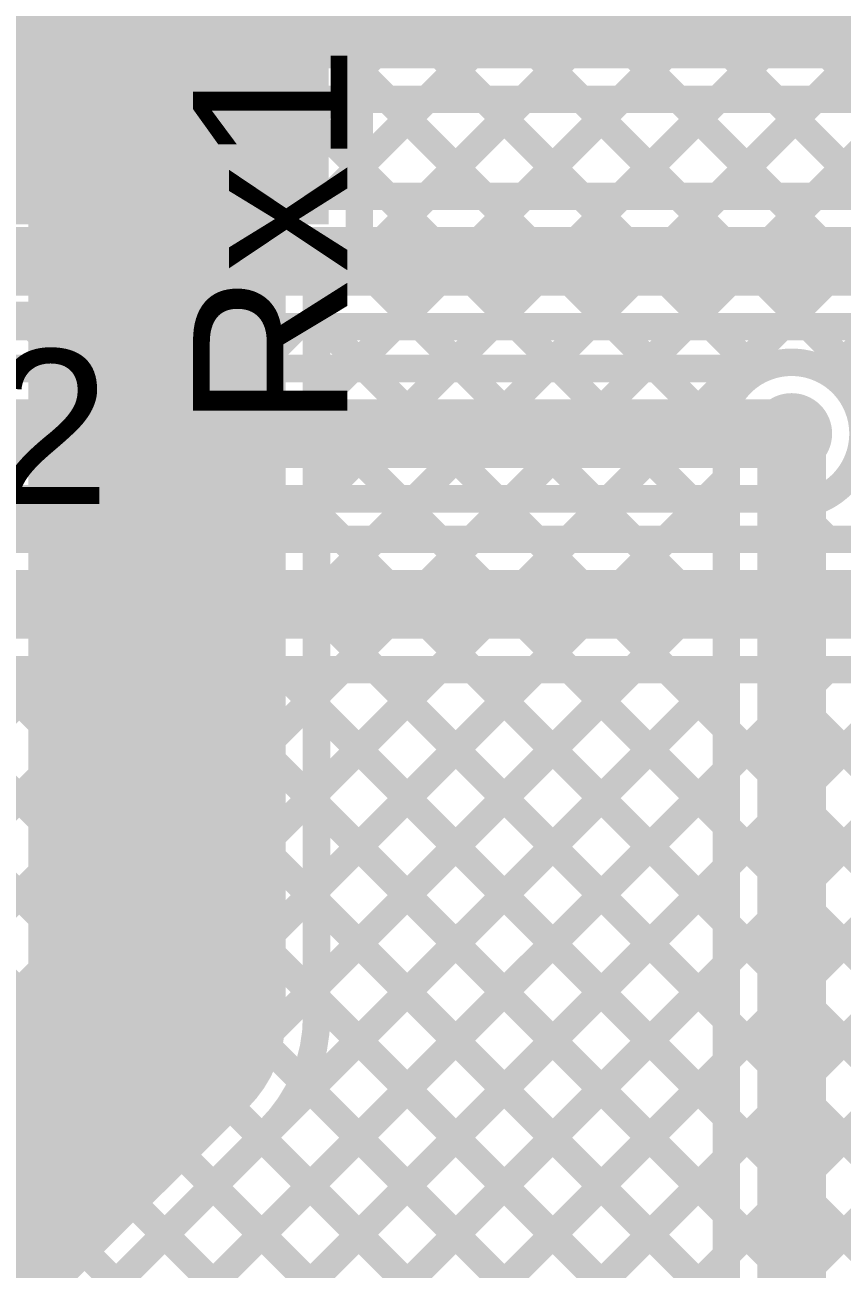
# Model space of a CAD drawing. Header units: millimetres. Extents: x -0.08 to 7.12, y -0.08 to 3.98.
# Drawn here: x 4.8775 to 5.1157, y 2.8364 to 3.1992 of the extents above; entities that cross this region are included whole.
import ezdxf

# ---------------------------------------------------------------- set-up
doc = ezdxf.new("R2010")
doc.units = ezdxf.units.MM
doc.header["$MEASUREMENT"] = 0
for name, color, linetype in [('BottomLayer', 5, 'Continuous'), ('TopLayer', 1, 'Continuous'), ('TopOverlay', 2, 'Continuous'), ('TopPaste', 8, 'Continuous'), ('TopSolder', 216, 'Continuous'), ('ViaHoleLayer', 16, 'Continuous')]:
    doc.layers.add(name, color=color, linetype=linetype)
doc.styles.add('Arial', font='', dxfattribs={"height": 0.2})
doc.styles.get('Arial').set_extended_font_data('Arial')

# ---------------------------------------------------------------- blocks, each defined once
blk = doc.blocks.new('RES_0603_41')
at = {"layer": 'TopLayer'}
for points in [[(-0.015, 0.0175), (-0.015, -0.0175), (-0.045, -0.0175), (-0.045, 0.0175)], [(0.045, 0.0175), (0.045, -0.0175), (0.015, -0.0175), (0.015, 0.0175)]]:
    blk.add_hatch(color=1, dxfattribs=at).paths.add_polyline_path(points)
at = {"layer": 'TopPaste'}
for points in [[(-0.015, 0.0175), (-0.015, -0.0175), (-0.045, -0.0175), (-0.045, 0.0175)], [(0.045, 0.0175), (0.045, -0.0175), (0.015, -0.0175), (0.015, 0.0175)]]:
    blk.add_hatch(color=8, dxfattribs=at).paths.add_polyline_path(points)
at = {"layer": 'TopSolder'}
for points in [[(-0.011, 0.0215), (-0.011, -0.0215), (-0.049, -0.0215), (-0.049, 0.0215)], [(0.049, 0.0215), (0.049, -0.0215), (0.011, -0.0215), (0.011, 0.0215)]]:
    blk.add_hatch(color=216, dxfattribs=at).paths.add_polyline_path(points)
at = {"layer": 'TopOverlay', "const_width": 0.005}
for points in [[(-0.048, 0.021), (0.048, 0.021)], [(-0.048, 0.021), (-0.048, -0.021)], [(0.048, 0.021), (0.048, -0.021)], [(-0.048, -0.021), (0.048, -0.021)]]:
    blk.add_lwpolyline(points, dxfattribs=at)
at = {"layer": 'TopOverlay', "const_width": 0.0025}
for points in [[(-0.04925, 0.021, 1), (-0.04675, 0.021, 1)], [(-0.04925, 0.021, 1), (-0.04675, 0.021, 1)], [(0.04675, 0.021, 1), (0.04925, 0.021, 1)], [(0.04675, 0.021, 1), (0.04925, 0.021, 1)], [(-0.04925, -0.021, 1), (-0.04675, -0.021, 1)], [(-0.04925, -0.021, 1), (-0.04675, -0.021, 1)], [(0.04675, -0.021, 1), (0.04925, -0.021, 1)], [(0.04675, -0.021, 1), (0.04925, -0.021, 1)]]:
    blk.add_lwpolyline(points, format="xyb", close=True, dxfattribs=at)
blk = doc.blocks.new('SOT_23_62')
at = {"layer": 'TopLayer'}
for points in [[(-0.01614, 0.05748), (0.01614, 0.05748), (0.01614, 0.02126), (-0.01614, 0.02126)], [(-0.05354, -0.02126), (-0.02126, -0.02126), (-0.02126, -0.05748), (-0.05354, -0.05748)], [(0.02126, -0.02126), (0.05354, -0.02126), (0.05354, -0.05748), (0.02126, -0.05748)]]:
    blk.add_hatch(color=1, dxfattribs=at).paths.add_polyline_path(points)
at = {"layer": 'TopPaste'}
for points in [[(-0.01614, 0.05748), (0.01614, 0.05748), (0.01614, 0.02126), (-0.01614, 0.02126)], [(-0.05354, -0.02126), (-0.02126, -0.02126), (-0.02126, -0.05748), (-0.05354, -0.05748)], [(0.02126, -0.02126), (0.05354, -0.02126), (0.05354, -0.05748), (0.02126, -0.05748)]]:
    blk.add_hatch(color=8, dxfattribs=at).paths.add_polyline_path(points)
at = {"layer": 'TopSolder'}
for points in [[(-0.02014, 0.06148), (0.02014, 0.06148), (0.02014, 0.01726), (-0.02014, 0.01726)], [(-0.05754, -0.01726), (-0.01726, -0.01726), (-0.01726, -0.06148), (-0.05754, -0.06148)], [(0.01726, -0.01726), (0.05754, -0.01726), (0.05754, -0.06148), (0.01726, -0.06148)]]:
    blk.add_hatch(color=216, dxfattribs=at).paths.add_polyline_path(points)
at = {"layer": 'TopOverlay', "const_width": 0.005}
for points in [[(-0.061, -0.023), (-0.061, 0.032)], [(-0.022, 0.032), (-0.061, 0.032)], [(0.061, 0.032), (0.022, 0.032)], [(0.061, -0.023), (0.061, 0.032)], [(0.013, -0.031), (-0.013, -0.031)], [(-0.061, -0.046), (-0.066, -0.041)], [(-0.066, -0.051), (-0.066, -0.041)], [(-0.066, -0.051), (-0.061, -0.046)]]:
    blk.add_lwpolyline(points, dxfattribs=at)
at = {"layer": 'TopOverlay', "const_width": 0.0025}
for points in [[(-0.06225, 0.032, 1), (-0.05975, 0.032, 1)], [(-0.06225, 0.032, 1), (-0.05975, 0.032, 1)], [(-0.02325, 0.032, 1), (-0.02075, 0.032, 1)], [(0.02075, 0.032, 1), (0.02325, 0.032, 1)], [(0.05975, 0.032, 1), (0.06225, 0.032, 1)], [(0.05975, 0.032, 1), (0.06225, 0.032, 1)], [(-0.06225, -0.023, 1), (-0.05975, -0.023, 1)], [(0.05975, -0.023, 1), (0.06225, -0.023, 1)], [(-0.01425, -0.031, 1), (-0.01175, -0.031, 1)], [(0.01175, -0.031, 1), (0.01425, -0.031, 1)], [(-0.06725, -0.041, 1), (-0.06475, -0.041, 1)], [(-0.06725, -0.041, 1), (-0.06475, -0.041, 1)], [(-0.06225, -0.046, 1), (-0.05975, -0.046, 1)], [(-0.06225, -0.046, 1), (-0.05975, -0.046, 1)], [(-0.06725, -0.051, 1), (-0.06475, -0.051, 1)], [(-0.06725, -0.051, 1), (-0.06475, -0.051, 1)]]:
    blk.add_lwpolyline(points, format="xyb", close=True, dxfattribs=at)

msp = doc.modelspace()

# ---------------------------------------------------------------- hatches: boundary and pattern name
at = {"layer": 'BottomLayer'}
h = msp.add_hatch(color=5, dxfattribs=at)
edge = h.paths.add_edge_path()
edge.add_arc((5.101, 3.08), 0.01181, 0, 360)
at = {"layer": 'TopLayer'}
msp.add_hatch(color=1, dxfattribs=at).paths.add_polyline_path([(4.866, 3.141), (4.966, 3.141), (4.966, 3.233), (4.866, 3.233)])
h = msp.add_hatch(color=1, dxfattribs=at)
edge = h.paths.add_edge_path()
edge.add_arc((5.101, 3.08), 0.01181, 0, 360)
at = {"layer": 'ViaHoleLayer'}
h = msp.add_hatch(color=16, dxfattribs=at)
edge = h.paths.add_edge_path()
edge.add_arc((5.101, 3.08), 0.00591, 0, 360)

# ---------------------------------------------------------------- linework, layer by layer
at = {"layer": 'BottomLayer'}
for points, const_width in [([(4.477, 3.199), (5.492, 3.199)], 0.025), ([(4.48591, 3.1775), (5.492, 3.1775)], 0.008), ([(4.85328, 3.1492), (4.88158, 3.1775)], 0.008), ([(4.87001, 3.1775), (4.89831, 3.1492)], 0.008), ([(4.88157, 3.1492), (4.90987, 3.1775)], 0.008), ([(4.89829, 3.1775), (4.92659, 3.1492)], 0.008), ([(4.90985, 3.1492), (4.93815, 3.1775)], 0.008), ([(4.92658, 3.1775), (4.95488, 3.1492)], 0.008), ([(4.93813, 3.1492), (4.96644, 3.1775)], 0.008), ([(4.95486, 3.1775), (4.98316, 3.1492)], 0.008), ([(4.96642, 3.1492), (4.99472, 3.1775)], 0.008), ([(4.98314, 3.1775), (5.01145, 3.1492)], 0.008), ([(4.9947, 3.1492), (5.02301, 3.1775)], 0.008), ([(5.01143, 3.1775), (5.03973, 3.1492)], 0.008), ([(5.02299, 3.1492), (5.05129, 3.1775)], 0.008), ([(5.03971, 3.1775), (5.06802, 3.1492)], 0.008), ([(5.05127, 3.1492), (5.07957, 3.1775)], 0.008), ([(5.06799, 3.1775), (5.09629, 3.1492)], 0.008), ([(5.07956, 3.1492), (5.10786, 3.1775)], 0.008), ([(5.09627, 3.1775), (5.12458, 3.1492)], 0.008), ([(5.10784, 3.1492), (5.13614, 3.1775)], 0.008), ([(4.64329, 3.1492), (5.41651, 3.1492)], 0.008), ([(4.6348, 3.1302), (5.425, 3.1302)], 0.02), ([(4.64329, 3.1112), (5.41651, 3.1112)], 0.008), ([(4.87974, 3.1112), (4.89194, 3.099)], 0.008), ([(4.88794, 3.099), (4.90013, 3.1112)], 0.008), ([(4.90803, 3.1112), (4.92022, 3.099)], 0.008), ([(4.91622, 3.099), (4.92842, 3.1112)], 0.008), ([(4.93631, 3.1112), (4.94851, 3.099)], 0.008), ([(4.94451, 3.099), (4.9567, 3.1112)], 0.008), ([(4.96459, 3.1112), (4.97679, 3.099)], 0.008), ([(4.97279, 3.099), (4.98499, 3.1112)], 0.008), ([(4.99288, 3.1112), (5.00508, 3.099)], 0.008), ([(5.00107, 3.099), (5.01327, 3.1112)], 0.008), ([(5.02116, 3.1112), (5.03336, 3.099)], 0.008), ([(5.02936, 3.099), (5.04156, 3.1112)], 0.008), ([(5.04945, 3.1112), (5.06164, 3.099)], 0.008), ([(5.05764, 3.099), (5.06984, 3.1112)], 0.008), ([(5.07773, 3.1112), (5.08993, 3.099)], 0.008), ([(5.08593, 3.099), (5.09812, 3.1112)], 0.008), ([(5.10602, 3.1112), (5.16802, 3.0492)], 0.008), ([(5.11253, 3.09732), (5.12641, 3.1112)], 0.008), ([(4.64372, 3.099), (5.09251, 3.099)], 0.008), ([(4.635, 3.08), (5.101, 3.08)], 0.02), ([(5.11914, 3.06979), (5.13973, 3.0492)], 0.008), ([(4.64284, 3.061), (5.09251, 3.061)], 0.008), ([(4.86642, 3.0492), (4.87822, 3.061)], 0.008), ([(4.87337, 3.061), (4.88517, 3.0492)], 0.008), ([(4.8947, 3.0492), (4.90651, 3.061)], 0.008), ([(4.90165, 3.061), (4.91346, 3.0492)], 0.008), ([(4.92299, 3.0492), (4.93479, 3.061)], 0.008), ([(4.92994, 3.061), (4.94174, 3.0492)], 0.008), ([(4.95127, 3.0492), (4.96307, 3.061)], 0.008), ([(4.95822, 3.061), (4.97003, 3.0492)], 0.008), ([(4.97956, 3.0492), (4.99136, 3.061)], 0.008), ([(4.98651, 3.061), (4.99831, 3.0492)], 0.008), ([(5.00784, 3.0492), (5.01964, 3.061)], 0.008), ([(5.01479, 3.061), (5.02659, 3.0492)], 0.008), ([(5.03612, 3.0492), (5.04793, 3.061)], 0.008), ([(5.04308, 3.061), (5.05488, 3.0492)], 0.008), ([(5.06441, 3.0492), (5.07621, 3.061)], 0.008), ([(5.07136, 3.061), (5.08316, 3.0492)], 0.008), ([(5.09269, 3.0492), (5.10276, 3.05926)], 0.008), ([(5.10145, 3.05919), (5.11145, 3.0492)], 0.008), ([(4.64329, 3.0492), (5.39993, 3.0492)], 0.008), ([(4.6348, 3.0302), (5.4078, 3.0302)], 0.02), ([(4.28511, 2.41132), (4.88499, 3.0112)], 0.008), ([(4.31339, 2.41132), (4.91327, 3.0112)], 0.008), ([(4.34168, 2.41132), (4.94156, 3.0112)], 0.008), ([(4.36996, 2.41132), (4.96984, 3.0112)], 0.008), ([(4.39825, 2.41132), (4.99812, 3.0112)], 0.008), ([(4.42653, 2.41132), (5.02641, 3.0112)], 0.008), ([(4.45481, 2.41132), (5.05469, 3.0112)], 0.008), ([(4.4831, 2.41132), (5.08298, 3.0112)], 0.008), ([(4.51138, 2.41132), (5.11126, 3.0112)], 0.008), ([(4.53967, 2.41132), (5.13955, 3.0112)], 0.008), ([(4.56795, 2.41132), (5.16783, 3.0112)], 0.008), ([(4.59624, 2.41132), (5.19611, 3.0112)], 0.008), ([(4.62452, 2.41132), (5.2244, 3.0112)], 0.008), ([(4.64329, 3.0112), (5.4078, 3.0112)], 0.008), ([(4.65281, 2.41132), (5.25268, 3.0112)], 0.008), ([(4.68109, 2.41132), (5.28097, 3.0112)], 0.008), ([(4.6969, 3.0112), (5.29678, 2.41132)], 0.008), ([(4.72518, 3.0112), (5.32506, 2.41132)], 0.008), ([(4.75347, 3.0112), (5.52366, 2.241)], 0.008), ([(4.78175, 3.0112), (5.55195, 2.241)], 0.008), ([(4.81004, 3.0112), (5.58023, 2.241)], 0.008), ([(4.83832, 3.0112), (5.60852, 2.241)], 0.008), ([(4.8666, 3.0112), (5.6368, 2.241)], 0.008), ([(4.89489, 3.0112), (5.66509, 2.241)], 0.008), ([(4.92317, 3.0112), (5.69337, 2.241)], 0.008), ([(4.95146, 3.0112), (5.72165, 2.241)], 0.008), ([(4.97974, 3.0112), (5.74994, 2.241)], 0.008), ([(5.00803, 3.0112), (5.77822, 2.241)], 0.008), ([(5.03631, 3.0112), (5.80651, 2.241)], 0.008), ([(5.06459, 3.0112), (5.83479, 2.241)], 0.008), ([(5.09288, 3.0112), (5.86308, 2.241)], 0.008)]:
    msp.add_lwpolyline(points, dxfattribs=dict(at, const_width=const_width))
for points, const_width in [([(4.87958, 3.1775, 1), (4.88358, 3.1775, 1)], 0.004), ([(4.89629, 3.1775, 1), (4.90029, 3.1775, 1)], 0.004), ([(4.90787, 3.1775, 1), (4.91187, 3.1775, 1)], 0.004), ([(4.92458, 3.1775, 1), (4.92858, 3.1775, 1)], 0.004), ([(4.93615, 3.1775, 1), (4.94015, 3.1775, 1)], 0.004), ([(4.95286, 3.1775, 1), (4.95686, 3.1775, 1)], 0.004), ([(4.96444, 3.1775, 1), (4.96844, 3.1775, 1)], 0.004), ([(4.98114, 3.1775, 1), (4.98514, 3.1775, 1)], 0.004), ([(4.99272, 3.1775, 1), (4.99672, 3.1775, 1)], 0.004), ([(5.00943, 3.1775, 1), (5.01343, 3.1775, 1)], 0.004), ([(5.02101, 3.1775, 1), (5.02501, 3.1775, 1)], 0.004), ([(5.03771, 3.1775, 1), (5.04171, 3.1775, 1)], 0.004), ([(5.04929, 3.1775, 1), (5.05329, 3.1775, 1)], 0.004), ([(5.06599, 3.1775, 1), (5.06999, 3.1775, 1)], 0.004), ([(5.07757, 3.1775, 1), (5.08157, 3.1775, 1)], 0.004), ([(5.09427, 3.1775, 1), (5.09827, 3.1775, 1)], 0.004), ([(5.10586, 3.1775, 1), (5.10986, 3.1775, 1)], 0.004), ([(4.87957, 3.1492, 1), (4.88357, 3.1492, 1)], 0.004), ([(4.89631, 3.1492, 1), (4.90031, 3.1492, 1)], 0.004), ([(4.90785, 3.1492, 1), (4.91185, 3.1492, 1)], 0.004), ([(4.92459, 3.1492, 1), (4.92859, 3.1492, 1)], 0.004), ([(4.93613, 3.1492, 1), (4.94013, 3.1492, 1)], 0.004), ([(4.95288, 3.1492, 1), (4.95688, 3.1492, 1)], 0.004), ([(4.96442, 3.1492, 1), (4.96842, 3.1492, 1)], 0.004), ([(4.98116, 3.1492, 1), (4.98516, 3.1492, 1)], 0.004), ([(4.9927, 3.1492, 1), (4.9967, 3.1492, 1)], 0.004), ([(5.00945, 3.1492, 1), (5.01345, 3.1492, 1)], 0.004), ([(5.02099, 3.1492, 1), (5.02499, 3.1492, 1)], 0.004), ([(5.03773, 3.1492, 1), (5.04173, 3.1492, 1)], 0.004), ([(5.04927, 3.1492, 1), (5.05327, 3.1492, 1)], 0.004), ([(5.06602, 3.1492, 1), (5.07002, 3.1492, 1)], 0.004), ([(5.07756, 3.1492, 1), (5.08156, 3.1492, 1)], 0.004), ([(5.09429, 3.1492, 1), (5.09829, 3.1492, 1)], 0.004), ([(5.10584, 3.1492, 1), (5.10984, 3.1492, 1)], 0.004), ([(4.87774, 3.1112, 1), (4.88174, 3.1112, 1)], 0.004), ([(4.89813, 3.1112, 1), (4.90213, 3.1112, 1)], 0.004), ([(4.90603, 3.1112, 1), (4.91003, 3.1112, 1)], 0.004), ([(4.92642, 3.1112, 1), (4.93042, 3.1112, 1)], 0.004), ([(4.93431, 3.1112, 1), (4.93831, 3.1112, 1)], 0.004), ([(4.9547, 3.1112, 1), (4.9587, 3.1112, 1)], 0.004), ([(4.96259, 3.1112, 1), (4.96659, 3.1112, 1)], 0.004), ([(4.98299, 3.1112, 1), (4.98699, 3.1112, 1)], 0.004), ([(4.99088, 3.1112, 1), (4.99488, 3.1112, 1)], 0.004), ([(5.01127, 3.1112, 1), (5.01527, 3.1112, 1)], 0.004), ([(5.01916, 3.1112, 1), (5.02316, 3.1112, 1)], 0.004), ([(5.03956, 3.1112, 1), (5.04356, 3.1112, 1)], 0.004), ([(5.04745, 3.1112, 1), (5.05145, 3.1112, 1)], 0.004), ([(5.06784, 3.1112, 1), (5.07184, 3.1112, 1)], 0.004), ([(5.07573, 3.1112, 1), (5.07973, 3.1112, 1)], 0.004), ([(5.09612, 3.1112, 1), (5.10012, 3.1112, 1)], 0.004), ([(5.10402, 3.1112, 1), (5.10802, 3.1112, 1)], 0.004), ([(4.88594, 3.099, 1), (4.88994, 3.099, 1)], 0.004), ([(4.88994, 3.099, 1), (4.89394, 3.099, 1)], 0.004), ([(4.91422, 3.099, 1), (4.91822, 3.099, 1)], 0.004), ([(4.91822, 3.099, 1), (4.92222, 3.099, 1)], 0.004), ([(4.94251, 3.099, 1), (4.94651, 3.099, 1)], 0.004), ([(4.94651, 3.099, 1), (4.95051, 3.099, 1)], 0.004), ([(4.97079, 3.099, 1), (4.97479, 3.099, 1)], 0.004), ([(4.97479, 3.099, 1), (4.97879, 3.099, 1)], 0.004), ([(4.99907, 3.099, 1), (5.00307, 3.099, 1)], 0.004), ([(5.00308, 3.099, 1), (5.00708, 3.099, 1)], 0.004), ([(5.02736, 3.099, 1), (5.03136, 3.099, 1)], 0.004), ([(5.03136, 3.099, 1), (5.03536, 3.099, 1)], 0.004), ([(5.05564, 3.099, 1), (5.05964, 3.099, 1)], 0.004), ([(5.05964, 3.099, 1), (5.06364, 3.099, 1)], 0.004), ([(5.08393, 3.099, 1), (5.08793, 3.099, 1)], 0.004), ([(5.08793, 3.099, 1), (5.09193, 3.099, 1)], 0.004), ([(5.09051, 3.099, 1), (5.09451, 3.099, 1)], 0.004), ([(5.09051, 3.099, 1), (5.09451, 3.099, 1)], 0.004), ([(5.11053, 3.09732, 1), (5.11453, 3.09732, 1)], 0.004), ([(5.096, 3.08, 1), (5.106, 3.08, 1)], 0.01), ([(5.11714, 3.06979, 1), (5.12114, 3.06979, 1)], 0.004), ([(4.87622, 3.061, 1), (4.88022, 3.061, 1)], 0.004), ([(4.89965, 3.061, 1), (4.90365, 3.061, 1)], 0.004), ([(4.90451, 3.061, 1), (4.90851, 3.061, 1)], 0.004), ([(4.92794, 3.061, 1), (4.93194, 3.061, 1)], 0.004), ([(4.93279, 3.061, 1), (4.93679, 3.061, 1)], 0.004), ([(4.95622, 3.061, 1), (4.96022, 3.061, 1)], 0.004), ([(4.96107, 3.061, 1), (4.96507, 3.061, 1)], 0.004), ([(4.98451, 3.061, 1), (4.98851, 3.061, 1)], 0.004), ([(4.98936, 3.061, 1), (4.99336, 3.061, 1)], 0.004), ([(5.01279, 3.061, 1), (5.01679, 3.061, 1)], 0.004), ([(5.01764, 3.061, 1), (5.02164, 3.061, 1)], 0.004), ([(5.04108, 3.061, 1), (5.04508, 3.061, 1)], 0.004), ([(5.04593, 3.061, 1), (5.04993, 3.061, 1)], 0.004), ([(5.06936, 3.061, 1), (5.07336, 3.061, 1)], 0.004), ([(5.07421, 3.061, 1), (5.07821, 3.061, 1)], 0.004), ([(5.09051, 3.061, 1), (5.09451, 3.061, 1)], 0.004), ([(5.09051, 3.061, 1), (5.09451, 3.061, 1)], 0.004), ([(5.09945, 3.05919, 1), (5.10345, 3.05919, 1)], 0.004), ([(5.10076, 3.05926, 1), (5.10476, 3.05926, 1)], 0.004), ([(4.88317, 3.0492, 1), (4.88717, 3.0492, 1)], 0.004), ([(4.8927, 3.0492, 1), (4.8967, 3.0492, 1)], 0.004), ([(4.91146, 3.0492, 1), (4.91546, 3.0492, 1)], 0.004), ([(4.92099, 3.0492, 1), (4.92499, 3.0492, 1)], 0.004), ([(4.93974, 3.0492, 1), (4.94374, 3.0492, 1)], 0.004), ([(4.94927, 3.0492, 1), (4.95327, 3.0492, 1)], 0.004), ([(4.96803, 3.0492, 1), (4.97203, 3.0492, 1)], 0.004), ([(4.97756, 3.0492, 1), (4.98156, 3.0492, 1)], 0.004), ([(4.99631, 3.0492, 1), (5.00031, 3.0492, 1)], 0.004), ([(5.00584, 3.0492, 1), (5.00984, 3.0492, 1)], 0.004), ([(5.02459, 3.0492, 1), (5.02859, 3.0492, 1)], 0.004), ([(5.03412, 3.0492, 1), (5.03812, 3.0492, 1)], 0.004), ([(5.05288, 3.0492, 1), (5.05688, 3.0492, 1)], 0.004), ([(5.06241, 3.0492, 1), (5.06641, 3.0492, 1)], 0.004), ([(5.08116, 3.0492, 1), (5.08516, 3.0492, 1)], 0.004), ([(5.09069, 3.0492, 1), (5.09469, 3.0492, 1)], 0.004), ([(5.10945, 3.0492, 1), (5.11345, 3.0492, 1)], 0.004), ([(4.88299, 3.0112, 1), (4.88699, 3.0112, 1)], 0.004), ([(4.89289, 3.0112, 1), (4.89689, 3.0112, 1)], 0.004), ([(4.91127, 3.0112, 1), (4.91527, 3.0112, 1)], 0.004), ([(4.92117, 3.0112, 1), (4.92517, 3.0112, 1)], 0.004), ([(4.93956, 3.0112, 1), (4.94356, 3.0112, 1)], 0.004), ([(4.94946, 3.0112, 1), (4.95346, 3.0112, 1)], 0.004), ([(4.96784, 3.0112, 1), (4.97184, 3.0112, 1)], 0.004), ([(4.97774, 3.0112, 1), (4.98174, 3.0112, 1)], 0.004), ([(4.99612, 3.0112, 1), (5.00012, 3.0112, 1)], 0.004), ([(5.00603, 3.0112, 1), (5.01003, 3.0112, 1)], 0.004), ([(5.02441, 3.0112, 1), (5.02841, 3.0112, 1)], 0.004), ([(5.03431, 3.0112, 1), (5.03831, 3.0112, 1)], 0.004), ([(5.05269, 3.0112, 1), (5.05669, 3.0112, 1)], 0.004), ([(5.06259, 3.0112, 1), (5.06659, 3.0112, 1)], 0.004), ([(5.08098, 3.0112, 1), (5.08498, 3.0112, 1)], 0.004), ([(5.09088, 3.0112, 1), (5.09488, 3.0112, 1)], 0.004), ([(5.10926, 3.0112, 1), (5.11326, 3.0112, 1)], 0.004)]:
    msp.add_lwpolyline(points, format="xyb", close=True, dxfattribs=dict(at, const_width=const_width))
at = {"layer": 'BottomLayer', "const_width": 0.008}
for points in [[(5.09251, 3.099, -0.543406), (5.12181, 3.08)], [(5.12181, 3.08, -0.543406), (5.09251, 3.061)]]:
    msp.add_lwpolyline(points, format="xyb", dxfattribs=at)
at = {"layer": 'TopLayer'}
for points, const_width in [([(5.11253, 3.09732), (5.59621, 3.581)], 0.008), ([(4.79086, 3.5112), (5.406, 2.89606)], 0.008), ([(4.9625, 3.00386), (5.46984, 3.5112)], 0.008), ([(4.9625, 2.97557), (5.49812, 3.5112)], 0.008), ([(4.9625, 3.03214), (5.44156, 3.5112)], 0.008), ([(4.9625, 3.06043), (5.41327, 3.5112)], 0.008), ([(4.9625, 3.08871), (5.38499, 3.5112)], 0.008), ([(4.9625, 3.11699), (5.3567, 3.5112)], 0.008), ([(4.975, 3.18606), (5.30013, 3.5112)], 0.008), ([(4.975, 3.15778), (5.32842, 3.5112)], 0.008), ([(4.9745, 3.29927), (5.406, 2.86777)], 0.008), ([(4.9745, 3.27099), (5.406, 2.83949)], 0.008), ([(4.96321, 3.254), (5.406, 2.81121)], 0.008), ([(4.975, 3.132), (4.975, 3.242)], 0.008), ([(4.947, 3.189), (4.947, 3.219)], 0.02), ([(4.916, 3.177), (4.916, 3.187)], 0.075), ([(4.975, 3.21393), (5.09079, 3.09814)], 0.008), ([(4.916, 2.91), (4.916, 3.177)], 0.075), ([(4.935, 3.177), (4.947, 3.189)], 0.02), ([(4.975, 3.18564), (5.08019, 3.08045)], 0.008), ([(4.89137, 3.177), (4.916, 3.177)], 0.02), ([(4.916, 3.177), (4.935, 3.177)], 0.02), ([(4.975, 3.15736), (5.082, 3.05036)], 0.008), ([(4.9625, 3.132), (4.975, 3.132)], 0.008), ([(4.9625, 2.91), (4.9625, 3.132)], 0.008), ([(4.97208, 3.132), (5.082, 3.02208)], 0.008), ([(4.9625, 3.11329), (5.082, 2.99379)], 0.008), ([(4.9625, 3.08501), (5.082, 2.96551)], 0.008), ([(5.101, 2.209), (5.101, 3.08)], 0.02), ([(5.082, 2.209), (5.082, 3.07151)], 0.008), ([(4.9625, 2.94729), (5.082, 3.06679)], 0.008), ([(4.9625, 3.05672), (5.082, 2.93722)], 0.008), ([(4.9625, 2.919), (5.082, 3.0385)], 0.008), ([(4.9625, 3.02844), (5.082, 2.90894)], 0.008), ([(4.7335, 2.66172), (5.082, 3.01022)], 0.008), ([(4.9625, 3.00015), (5.082, 2.88065)], 0.008), ([(4.7335, 2.63344), (5.082, 2.98194)], 0.008), ([(4.9625, 2.97187), (5.082, 2.85237)], 0.008), ([(4.7335, 2.60515), (5.082, 2.95365)], 0.008), ([(4.687, 2.681), (4.916, 2.91)], 0.075), ([(4.9625, 2.94359), (5.082, 2.82409)], 0.008), ([(4.7335, 2.57687), (5.082, 2.92537)], 0.008), ([(4.9625, 2.9153), (5.082, 2.7958)], 0.008), ([(4.7335, 2.54858), (5.082, 2.89708)], 0.008), ([(4.95846, 2.89105), (5.082, 2.76752)], 0.008), ([(4.7335, 2.66174), (4.94888, 2.87712)], 0.008), ([(4.9465, 2.87474), (5.082, 2.73923)], 0.008), ([(4.7335, 2.5203), (5.082, 2.8688)], 0.008), ([(4.93235, 2.86059), (5.082, 2.71095)], 0.008), ([(4.91821, 2.84645), (5.082, 2.68266)], 0.008), ([(4.7335, 2.49201), (5.082, 2.84051)], 0.008)]:
    msp.add_lwpolyline(points, dxfattribs=dict(at, const_width=const_width))
for points, const_width in [([(4.89725, 3.187, 1), (4.93475, 3.187, 1)], 0.0375), ([(4.89725, 3.177, 1), (4.93475, 3.177, 1)], 0.0375), ([(4.89725, 3.177, 1), (4.93475, 3.177, 1)], 0.0375), ([(4.942, 3.189, 1), (4.952, 3.189, 1)], 0.01), ([(4.942, 3.189, 1), (4.952, 3.189, 1)], 0.01), ([(4.973, 3.18606, 1), (4.977, 3.18606, 1)], 0.004), ([(4.973, 3.18564, 1), (4.977, 3.18564, 1)], 0.004), ([(4.88637, 3.177, 1), (4.89637, 3.177, 1)], 0.01), ([(4.911, 3.177, 1), (4.921, 3.177, 1)], 0.01), ([(4.911, 3.177, 1), (4.921, 3.177, 1)], 0.01), ([(4.93, 3.177, 1), (4.94, 3.177, 1)], 0.01), ([(4.93, 3.177, 1), (4.94, 3.177, 1)], 0.01), ([(4.973, 3.15778, 1), (4.977, 3.15778, 1)], 0.004), ([(4.973, 3.15736, 1), (4.977, 3.15736, 1)], 0.004), ([(4.9605, 3.132, 1), (4.9645, 3.132, 1)], 0.004), ([(4.9605, 3.132, 1), (4.9645, 3.132, 1)], 0.004), ([(4.97008, 3.132, 1), (4.97408, 3.132, 1)], 0.004), ([(4.973, 3.132, 1), (4.977, 3.132, 1)], 0.004), ([(4.973, 3.132, 1), (4.977, 3.132, 1)], 0.004), ([(4.9605, 3.11699, 1), (4.9645, 3.11699, 1)], 0.004), ([(4.9605, 3.11329, 1), (4.9645, 3.11329, 1)], 0.004), ([(5.08879, 3.09814, 1), (5.09279, 3.09814, 1)], 0.004), ([(5.11053, 3.09732, 1), (5.11453, 3.09732, 1)], 0.004), ([(4.9605, 3.08871, 1), (4.9645, 3.08871, 1)], 0.004), ([(4.9605, 3.08501, 1), (4.9645, 3.08501, 1)], 0.004), ([(5.096, 3.08, 1), (5.106, 3.08, 1)], 0.01), ([(5.07819, 3.08045, 1), (5.08219, 3.08045, 1)], 0.004), ([(5.08, 3.07151, 1), (5.084, 3.07151, 1)], 0.004), ([(5.08, 3.07151, 1), (5.084, 3.07151, 1)], 0.004), ([(5.08, 3.06679, 1), (5.084, 3.06679, 1)], 0.004), ([(4.9605, 3.06043, 1), (4.9645, 3.06043, 1)], 0.004), ([(4.9605, 3.05672, 1), (4.9645, 3.05672, 1)], 0.004), ([(5.08, 3.05036, 1), (5.084, 3.05036, 1)], 0.004), ([(5.08, 3.0385, 1), (5.084, 3.0385, 1)], 0.004), ([(4.9605, 3.03214, 1), (4.9645, 3.03214, 1)], 0.004), ([(4.9605, 3.02844, 1), (4.9645, 3.02844, 1)], 0.004), ([(5.08, 3.02208, 1), (5.084, 3.02208, 1)], 0.004), ([(5.08, 3.01022, 1), (5.084, 3.01022, 1)], 0.004), ([(4.9605, 3.00386, 1), (4.9645, 3.00386, 1)], 0.004), ([(4.9605, 3.00015, 1), (4.9645, 3.00015, 1)], 0.004), ([(5.08, 2.99379, 1), (5.084, 2.99379, 1)], 0.004), ([(5.08, 2.98194, 1), (5.084, 2.98194, 1)], 0.004), ([(4.9605, 2.97557, 1), (4.9645, 2.97557, 1)], 0.004), ([(4.9605, 2.97187, 1), (4.9645, 2.97187, 1)], 0.004), ([(5.08, 2.96551, 1), (5.084, 2.96551, 1)], 0.004), ([(5.08, 2.95365, 1), (5.084, 2.95365, 1)], 0.004), ([(4.9605, 2.94729, 1), (4.9645, 2.94729, 1)], 0.004), ([(4.89725, 2.91, 1), (4.93475, 2.91, 1)], 0.0375), ([(4.89725, 2.91, 1), (4.93475, 2.91, 1)], 0.0375), ([(4.9605, 2.94359, 1), (4.9645, 2.94359, 1)], 0.004), ([(5.08, 2.93722, 1), (5.084, 2.93722, 1)], 0.004), ([(5.08, 2.92537, 1), (5.084, 2.92537, 1)], 0.004), ([(4.9605, 2.919, 1), (4.9645, 2.919, 1)], 0.004), ([(4.9605, 2.9153, 1), (4.9645, 2.9153, 1)], 0.004), ([(4.9605, 2.91, 1), (4.9645, 2.91, 1)], 0.004), ([(4.9605, 2.91, 1), (4.9645, 2.91, 1)], 0.004), ([(4.9605, 2.91, 1), (4.9645, 2.91, 1)], 0.004), ([(5.08, 2.90894, 1), (5.084, 2.90894, 1)], 0.004), ([(5.08, 2.89708, 1), (5.084, 2.89708, 1)], 0.004), ([(4.95646, 2.89105, 1), (4.96046, 2.89105, 1)], 0.004), ([(5.08, 2.88065, 1), (5.084, 2.88065, 1)], 0.004), ([(4.94688, 2.87712, 1), (4.95088, 2.87712, 1)], 0.004), ([(4.94688, 2.87712, 1), (4.95088, 2.87712, 1)], 0.004), ([(4.94688, 2.87712, 1), (4.95088, 2.87712, 1)], 0.004), ([(4.9445, 2.87474, 1), (4.9485, 2.87474, 1)], 0.004), ([(5.08, 2.8688, 1), (5.084, 2.8688, 1)], 0.004), ([(4.93035, 2.86059, 1), (4.93435, 2.86059, 1)], 0.004), ([(5.08, 2.85237, 1), (5.084, 2.85237, 1)], 0.004), ([(4.91621, 2.84645, 1), (4.92021, 2.84645, 1)], 0.004), ([(5.08, 2.84051, 1), (5.084, 2.84051, 1)], 0.004)]:
    msp.add_lwpolyline(points, format="xyb", close=True, dxfattribs=dict(at, const_width=const_width))
at = {"layer": 'TopLayer', "const_width": 0.008}
for points in [[(5.082, 3.07151, -1.235776), (5.12181, 3.08)], [(4.9625, 2.91, -0.198912), (4.94888, 2.87712)], [(4.9625, 2.91, -0.198912), (4.94888, 2.87712)]]:
    msp.add_lwpolyline(points, format="xyb", dxfattribs=at)

# ---------------------------------------------------------------- block references
for name, p, rotation in [('RES_0603_41', (4.948, 3.248), 90), ('SOT_23_62', (4.852, 3.177), 270)]:
    msp.add_blockref(name, p, dxfattribs=dict(rotation=rotation))

# ---------------------------------------------------------------- texts
at = {"layer": 'TopOverlay', "style": 'Arial'}
msp.add_text('Rx1', height=0.045, rotation=90, dxfattribs=at).set_placement((4.97149, 3.08152))
msp.add_text('Q2', height=0.045, dxfattribs=at).set_placement((4.81851, 3.05951))

doc.saveas('drawing.dxf')
